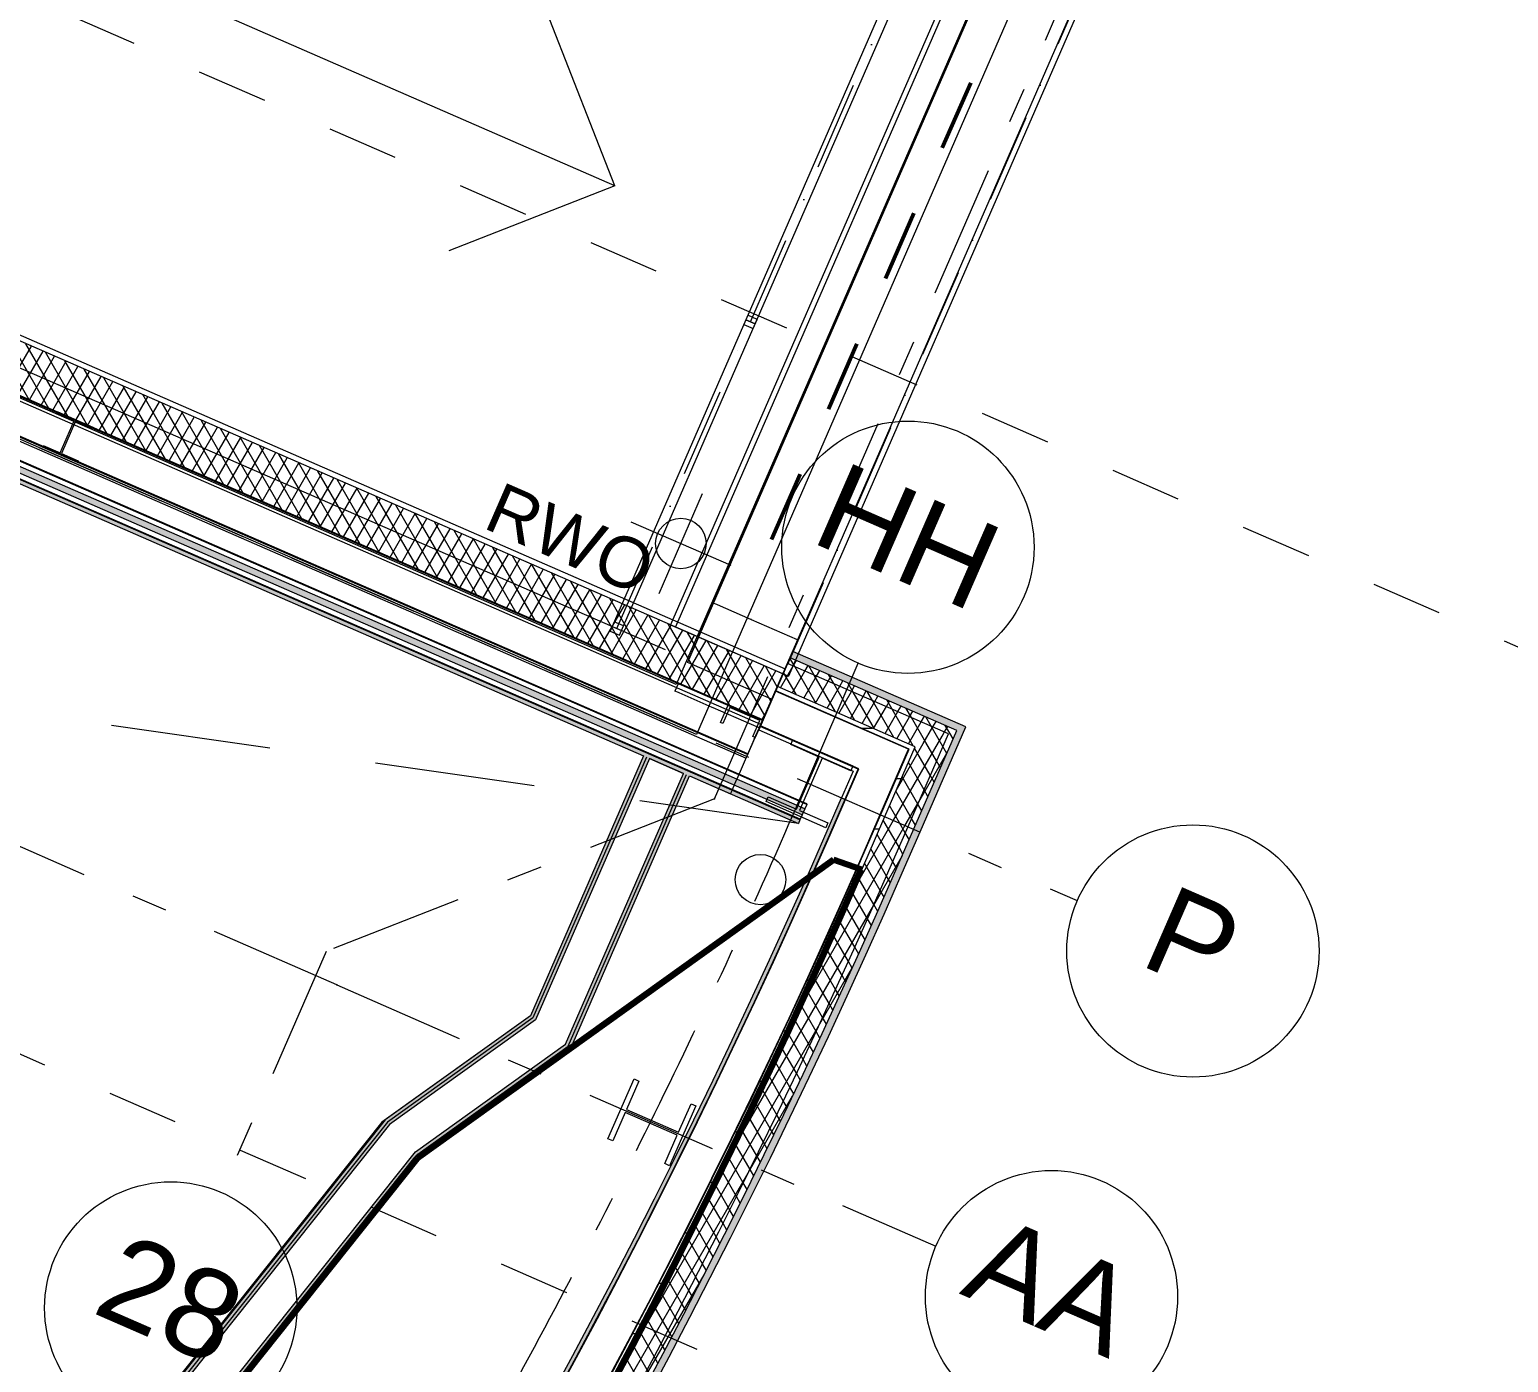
# Model space of a CAD drawing. Header units: millimetres. Extents: x -50172 to 68897, y -80883 to 956680.
# Drawn here: x -4156 to 1707, y -57114 to -51831 of the extents above; entities that cross this region are included whole.
import ezdxf
from ezdxf.enums import TextEntityAlignment as Align

# ---------------------------------------------------------------- set-up
doc = ezdxf.new("R2010")
doc.units = ezdxf.units.MM
doc.header["$MEASUREMENT"] = 0
for name, pattern in [('Dashed', [564.444447, 282.222223, -282.222223]), ('Dot & Dashed', [670.277762, 352.777767, -176.388884, 0, -141.111112]), ('Double Dashed', [1093.611073, 529.166651, -211.666656, 141.111112, -211.666656]), ('Long Dashed', [1058.333302, 634.99999, -423.333311])]:
    doc.linetypes.add(name, pattern=pattern)
for name, color, linetype in [('A-25-M_Curtain_Wall', 7, 'Continuous'), ('A-25-M_Wall_Ext', 7, 'Continuous'), ('A-25-M_Wall_Int', 7, 'Continuous'), ('A-95-MC_Marker_Section_P2.Marker', 7, 'Continuous'), ('COLUMN.IFC Import', 7, 'Continuous'), ('New_A-05-M_Gross_Int_Plant', 7, 'Continuous'), ('New_A-15-MG_Structural_Grid_Phase_2', 7, 'Continuous'), ('New_A-20-M_Floor_Slab', 7, 'Continuous'), ('New_A-20-M_Roof', 7, 'Continuous'), ('New_A-20-M_Roof_Accessory', 7, 'Continuous'), ('New_A-25-M_Wall_Ext', 7, 'Continuous'), ('New_A-25-M_Wall_Int', 7, 'Continuous')]:
    doc.layers.add(name, color=color, linetype=linetype)
for name, color, linetype, lineweight, true_color in [('A-25-M_Curtain_Wall_Pen_No__69', 7, 'Continuous', 20, 0x606060), ('A-25-M_Wall_Ext_Pen_No__107', 7, 'Continuous', 15, 0xa6a6a6), ('A-25-M_Wall_Int_Pen_No__107', 7, 'Continuous', 15, 0xa6a6a6), ('New_A-15-MG_Structural_Grid_Phase_2_Pen_No__222', 7, 'Continuous', 13, 0x65af33), ('New_A-20-M_Roof_Accessory_Pen_No__61', 7, 'Continuous', 20, 0x6a6a6a), ('New_A-20-M_Roof_Accessory_Pen_No__81', 7, 'Continuous', 20, 0x6a6a6a), ('New_A-25-M_Wall_Ext_Pen_No__64', 7, 'Continuous', 20, 0x606060), ('New_A-25-M_Wall_Int_Pen_No__107', 7, 'Continuous', 15, 0xa6a6a6)]:
    doc.layers.add(name, color=color, linetype=linetype, lineweight=lineweight, true_color=true_color)
for name, color, linetype, lineweight in [('A-25-M_Curtain_Wall_Pen_No__90', 8, 'Continuous', 20), ('A-25-M_Wall_Ext_Pen_No__1', 7, 'Continuous', 13), ('A-25-M_Wall_Ext_Pen_No__87', 8, 'Continuous', 20), ('A-25-M_Wall_Int_Pen_No__1', 7, 'Continuous', 13), ('A-25-M_Wall_Int_Pen_No__87', 8, 'Continuous', 20), ('A-95-MC_Marker_Section_P2.Marker_Pen_No__1', 7, 'Continuous', 13), ('COLUMN.IFC Import_Pen_No__2', 8, 'Continuous', 15), ('New_A-05-M_Gross_Int_Plant_Pen_No__198', 7, 'Continuous', 100), ('New_A-20-M_Floor_Slab_Pen_No__89', 8, 'Continuous', 20), ('New_A-20-M_Roof_Accessory_Pen_No__1', 7, 'Continuous', 13), ('New_A-20-M_Roof_Accessory_Pen_No__156', 5, 'Continuous', 50), ('New_A-20-M_Roof_Pen_No__93', 8, 'Continuous', 13), ('New_A-25-M_Wall_Ext_Pen_No__16', 7, 'Continuous', 20), ('New_A-25-M_Wall_Ext_Pen_No__87', 8, 'Continuous', 20), ('New_A-25-M_Wall_Int_Pen_No__1', 7, 'Continuous', 13), ('New_A-25-M_Wall_Int_Pen_No__87', 8, 'Continuous', 20), ('New_A-95-P_Drawing_Pen_No__1', 7, 'Continuous', 13), ('New_A-95-P_Text_1_50_GA_Pen_No__1', 7, 'Continuous', 13), ('New_ArchiCAD Zone Stamps_Pen_No__9', 7, 'Continuous', 13)]:
    doc.layers.add(name, color=color, linetype=linetype, lineweight=lineweight)
doc.styles.add('GENERATED_STYLE_2', font='')
doc.styles.add('GENERATED_STYLE_3', font='')
doc.styles.add('GENERATED_STYLE_4', font='')
doc.styles.get('GENERATED_STYLE_2').set_extended_font_data('Arial', bold=True)
doc.styles.get('GENERATED_STYLE_3').set_extended_font_data('Arial')
doc.styles.get('GENERATED_STYLE_4').set_extended_font_data('Swis721 BT')
pattern_1 = [(60, (0, 0), (-43.30127, 25), []), (120, (0, 0), (43.30127, 25), [])]
pattern_2 = [(0, (0, 0), (0, 200), [])]

# ---------------------------------------------------------------- blocks, each defined once
blk = doc.blocks.new('VENTS__3_1', base_point=(-27758.6, -71241.6))
at = {"layer": 'New_A-05-M_Gross_Int_Plant_Pen_No__198', "linetype": 'Continuous'}
for p, q in [((-969.1, -55121.8), (-2621.1, -56306.2)), ((-858.9, -55160), (-969.1, -55121.8)), ((-2621.1, -56306.2), (-9935.8, -65482.5))]:
    blk.add_line(p, q, dxfattribs=at)
blk.add_arc((-26646.5, -43925.2), 28128.6, 246.44041, 336.45881, dxfattribs=at)
at = {"layer": 'New_ArchiCAD Zone Stamps_Pen_No__9'}
for tag, height, style, p in [('ROOM_NAME', 200, 'GENERATED_STYLE_2', (-28182.3, -70862.8)), ('measuredAreaCode', 175, 'GENERATED_STYLE_3', (-28335.4, -71208.2)), ('DUMMY_649', 175, 'GENERATED_STYLE_3', (-28066.5, -71325.5)), ('DUMMY_650', 175, 'GENERATED_STYLE_3', (-27638.3, -71512.2)), ('DUMMY_651', 116.7, 'GENERATED_STYLE_3', (-27393.9, -71605.4))]:
    blk.add_attdef(tag, text='', height=height, rotation=336.44041, dxfattribs=dict(at, style=style)).set_placement(p, align=Align.TOP_LEFT)
blk = doc.blocks.new('Wall_1_1', base_point=(872.2, -48789.8))
at = {"layer": 'New_A-25-M_Wall_Ext_Pen_No__87', "linetype": 'Continuous', "flags": 128}
for points in [[(872.2, -48789.8), (-609.8, -52188.4)], [(885.9, -48795.8), (872.2, -48789.8)], [(888.7, -48797), (885.9, -48795.8)], [(1020.7, -48854.6), (888.7, -48797)], [(1023.4, -48855.8), (1020.7, -48854.6)], [(1023.9, -48856), (1023.4, -48855.8)], [(1206.1, -48935.5), (1023.9, -48856)], [(-275.2, -52334.3), (1206.7, -48935.7)], [(1206.7, -48935.7), (1206.1, -48935.5)]]:
    blk.add_lwpolyline(points, dxfattribs=at)
blk = doc.blocks.new('Morph_1_1')
at = {"layer": 'New_A-20-M_Roof_Pen_No__93', "linetype": 'Continuous', "flags": 128}
for points in [[(870.1, -48780.9), (-1591.7, -54426.7)], [(-1591.7, -54426.7), (-6794.8, -52157.9)]]:
    blk.add_lwpolyline(points, dxfattribs=at)
blk = doc.blocks.new('Slab_2_1', base_point=(-1511.4, -54625.4))
at = {"layer": 'New_A-20-M_Floor_Slab_Pen_No__89', "linetype": 'Continuous', "flags": 128}
blk.add_lwpolyline([(-1511.4, -54625.4), (-7010.1, -52227.7), (-4428.3, -46306.9), (1064.8, -48702.2)], close=True, dxfattribs=at)
blk = doc.blocks.new('Wall_16_1', base_point=(-1376.8, -54860.6))
at = {"layer": 'New_A-25-M_Wall_Int_Pen_No__87', "linetype": 'Continuous', "flags": 128}
for points in [[(-6841.8, -52220.1), (-6822.7, -52176.1)], [(-6822.7, -52176.1), (-6822.3, -52175.2)], [(-6822.3, -52175.2), (-6816.3, -52161.5)], [(-1256.9, -54585.6), (-6816.3, -52161.5)], [(-6910.2, -52376.9), (-6842.2, -52221)], [(-6842.2, -52221), (-6841.8, -52220.1)], [(-6929.8, -52421.8), (-6910.6, -52377.8)], [(-6910.6, -52377.8), (-6910.2, -52376.9)], [(-6936.2, -52436.4), (-6930.2, -52422.7)], [(-6936.2, -52436.4), (-1721.4, -54710.4)], [(-6930.2, -52422.7), (-6929.8, -52421.8)], [(-1262.9, -54599.4), (-1256.9, -54585.6)], [(-1350.8, -54801), (-1282.9, -54645.2)], [(-1282.9, -54645.2), (-1282.5, -54644.3)], [(-1282.5, -54644.3), (-1263.3, -54600.3)], [(-1263.3, -54600.3), (-1262.9, -54599.4)], [(-1539.9, -54789.5), (-1376.8, -54860.6)], [(-1370.4, -54846), (-1351.2, -54802)], [(-1351.2, -54802), (-1350.8, -54801)], [(-1376.8, -54860.6), (-1370.8, -54846.9)], [(-1370.8, -54846.9), (-1370.4, -54846)]]:
    blk.add_lwpolyline(points, dxfattribs=at)
blk = doc.blocks.new('Wall_19_1', base_point=(-2170.2, -55739.8))
at = {"layer": 'New_A-25-M_Wall_Ext_Pen_No__87', "linetype": 'Continuous', "flags": 128}
for points in [[(-2170.2, -55739.8), (-2759.7, -56162.4)], [(-2622, -56307.3), (-2010.5, -55868.9)]]:
    blk.add_lwpolyline(points, dxfattribs=at)
blk = doc.blocks.new('Wall_20_1', base_point=(-2759.7, -56162.4))
at = {"layer": 'New_A-25-M_Wall_Ext_Pen_No__87', "linetype": 'Continuous', "flags": 128}
for points in [[(-2759.7, -56162.4), (-10074.4, -65338.7)], [(-9935.8, -65482.5), (-2622, -56307.3)]]:
    blk.add_lwpolyline(points, dxfattribs=at)
blk = doc.blocks.new('Wall_113_1', base_point=(-609.8, -52188.4))
at = {"layer": 'New_A-25-M_Wall_Ext_Pen_No__87', "linetype": 'Continuous', "flags": 128}
for points in [[(-609.8, -52188.4), (-1547.9, -54339.8)], [(-1213.3, -54485.7), (-275.2, -52334.3)], [(-1534.1, -54345.8), (-1547.9, -54339.8)], [(-1531.4, -54347), (-1534.1, -54345.8)], [(-1399.4, -54404.5), (-1531.4, -54347)], [(-1396.6, -54405.7), (-1399.4, -54404.5)], [(-1396.2, -54405.9), (-1396.6, -54405.7)], [(-1213.9, -54485.4), (-1396.2, -54405.9)], [(-1213.3, -54485.7), (-1213.9, -54485.4)]]:
    blk.add_lwpolyline(points, dxfattribs=at)
blk = doc.blocks.new('*X485')
at = {"layer": 'A-25-M_Wall_Int_Pen_No__107', "linetype": 'Continuous'}
blk.add_hatch(color=256, dxfattribs=at).paths.add_polyline_path([(-1082.5, -54920.2), (-7099.6, -52296.4), (-7109.6, -52319.4), (-1092.5, -54943.1)])
blk = doc.blocks.new('Wall_164_1', base_point=(-7124.8, -52354.2))
at = {"layer": 'A-25-M_Wall_Int_Pen_No__107', "linetype": 'Continuous', "lineweight": 0, "true_color": 0x535353}
for points in [[(-1073.7, -54900), (-7090.8, -52276.3), (-7092, -52279), (-1074.9, -54902.8)], [(-1100.5, -54961.4), (-7117.6, -52337.7), (-7118.8, -52340.4), (-1101.7, -54964.2)]]:
    blk.add_hatch(color=251, dxfattribs=at).paths.add_polyline_path(points)
at = {"layer": 'A-25-M_Wall_Int_Pen_No__107', "linetype": 'Continuous'}
blk.add_hatch(color=256, dxfattribs=at).paths.add_polyline_path([(-1101.7, -54964.2), (-7118.8, -52340.4), (-7124.8, -52354.2), (-1107.7, -54977.9)])
at = {"layer": 'A-25-M_Wall_Int_Pen_No__1', "linetype": 'Continuous'}
for p, q in [((-1082.5, -54920.2), (-7099.6, -52296.4)), ((-1074.9, -54902.8), (-7092, -52279)), ((-1101.7, -54964.2), (-7118.8, -52340.4)), ((-1100.5, -54961.4), (-7117.6, -52337.7)), ((-1092.5, -54943.1), (-7109.6, -52319.4))]:
    blk.add_line(p, q, dxfattribs=at)
at = {"layer": 'A-25-M_Wall_Int_Pen_No__1', "linetype": 'Continuous', "flags": 128}
for points in [[(-1073.7, -54900), (-7090.8, -52276.3)], [(-1698.4, -54720.4), (-1562.8, -54779.5)], [(-1539.9, -54789.5), (-1107.7, -54977.9)], [(-1082.5, -54920.2), (-1092.5, -54943.1)], [(-1074.9, -54902.8), (-1082.5, -54920.2)], [(-1073.7, -54900), (-1074.9, -54902.8)], [(-1101.7, -54964.2), (-1107.7, -54977.9)], [(-1100.5, -54961.4), (-1101.7, -54964.2)], [(-1092.5, -54943.1), (-1100.5, -54961.4)]]:
    blk.add_lwpolyline(points, dxfattribs=at)
at = {"layer": 'A-25-M_Wall_Int', "color": 250, "lineweight": 50, "true_color": 0x2a2a2a}
blk.add_blockref('*X485', (0, 0), dxfattribs=at)
blk = doc.blocks.new('Wall_197_1', base_point=(-444.3, -54595.2))
at = {"layer": 'A-25-M_Wall_Ext_Pen_No__107', "linetype": 'Continuous'}
h = blk.add_hatch(dxfattribs=at)
h.set_pattern_fill('Batt_Insulation_0001', color=256, style=0, pattern_type=2)
h.set_pattern_definition(pattern_1)
h.paths.add_polyline_path([(-673.1, -54989.8), (-512.8, -54622.1), (-644.4, -54673.8), (-764.9, -54950.1)])
h = blk.add_hatch(dxfattribs=at)
h.set_pattern_fill('Batt_Insulation_0001', color=256, style=0, pattern_type=2)
h.set_pattern_definition(pattern_1)
h.paths.add_polyline_path([(-650.2, -54999.7), (-479.9, -54609.1), (-512.8, -54622.1), (-673.1, -54989.8)])
blk.add_hatch(color=256, dxfattribs=at).paths.add_polyline_path([(-625.4, -55010.5), (-444.3, -54595.2), (-479.9, -54609.1), (-650.2, -54999.7)])
at = {"layer": 'A-25-M_Wall_Ext_Pen_No__107', "linetype": 'Continuous', "lineweight": 0, "true_color": 0x535353}
for points in [[(-781.4, -54943), (-668.1, -54683.1), (-670.7, -54684.1), (-783.3, -54942.2)], [(-920.9, -54882.6), (-868.2, -54761.6), (-870.8, -54762.7), (-922.8, -54881.8)]]:
    blk.add_hatch(color=251, dxfattribs=at).paths.add_polyline_path(points)
at = {"layer": 'A-25-M_Wall_Ext_Pen_No__107', "linetype": 'Continuous'}
h = blk.add_hatch(dxfattribs=at)
h.set_pattern_fill('Plywood_0001', color=256, style=0, pattern_type=2)
h.set_pattern_definition(pattern_2)
h.paths.add_polyline_path([(-764.9, -54950.1), (-644.4, -54673.8), (-668.1, -54683.1), (-781.4, -54943)])
h = blk.add_hatch(dxfattribs=at)
h.set_pattern_fill('Plaster_0001', color=256, style=0, pattern_type=2)
h.set_pattern_definition([(66.4404, (0, 0), (-158.76755, 69.2305), [0, -100]), (66.4404, (-59.4, 80.45), (-158.76755, 69.2305), [0, -100])])
h.paths.add_polyline_path([(-922.8, -54881.8), (-870.8, -54762.7), (-890.6, -54770.4), (-936.5, -54875.8)])
at = {"layer": 'A-25-M_Wall_Ext_Pen_No__1', "linetype": 'Continuous'}
for p, q in [((-673.1, -54989.8), (-512.8, -54622.1)), ((-650.2, -54999.7), (-479.9, -54609.1)), ((-783.3, -54942.2), (-670.7, -54684.1)), ((-781.4, -54943), (-668.1, -54683.1)), ((-764.9, -54950.1), (-644.4, -54673.8)), ((-922.8, -54881.8), (-870.8, -54762.7)), ((-920.9, -54882.6), (-868.2, -54761.6))]:
    blk.add_line(p, q, dxfattribs=at)
at = {"layer": 'A-25-M_Wall_Ext_Pen_No__1', "linetype": 'Continuous', "flags": 128}
for points in [[(-625.4, -55010.5), (-444.3, -54595.2)], [(-890.6, -54770.4), (-936.5, -54875.8)]]:
    blk.add_lwpolyline(points, dxfattribs=at)
blk = doc.blocks.new('Wall_198_1', base_point=(-38294.6, -69816.9))
at = {"layer": 'A-25-M_Wall_Ext_Pen_No__107', "linetype": 'Continuous'}
h = blk.add_hatch(dxfattribs=at)
h.set_pattern_fill('Plaster_0001', color=256, style=0, pattern_type=2)
h.set_pattern_definition([(201.458, (0, 0), (-63.3617, 161.19955), [0, -100]), (201.458, (-14.85, -98.89), (-63.3617, 161.19955), [0, -100])])
h.paths.add_polyline_path([(-38160.3, -69522, 0.417285), (-922.8, -54881.8), (-936.5, -54875.8, -0.417284), (-38154.1, -69508.4)])
at = {"layer": 'A-25-M_Wall_Ext_Pen_No__107', "linetype": 'Continuous', "lineweight": 0, "true_color": 0x535353}
for points in [[(-38161.1, -69523.8, 0.417286), (-920.9, -54882.6), (-922.8, -54881.8, -0.417285), (-38160.3, -69522)], [(-38224.1, -69662.2, 0.417299), (-781.4, -54943), (-783.3, -54942.2, -0.417299), (-38223.3, -69660.3)]]:
    blk.add_hatch(color=251, dxfattribs=at).paths.add_polyline_path(points)
at = {"layer": 'A-25-M_Wall_Ext_Pen_No__107', "linetype": 'Continuous'}
h = blk.add_hatch(dxfattribs=at)
h.set_pattern_fill('Batt_Insulation_0001', color=256, style=0, pattern_type=2)
h.set_pattern_definition(pattern_1)
h.paths.add_polyline_path([(-38283.4, -69792.3, 0.417312), (-650.2, -54999.7), (-673.1, -54989.8, -0.41731), (-38273, -69769.5)])
h = blk.add_hatch(dxfattribs=at)
h.set_pattern_fill('Batt_Insulation_0001', color=256, style=0, pattern_type=2)
h.set_pattern_definition(pattern_1)
h.paths.add_polyline_path([(-38273, -69769.5, 0.41731), (-673.1, -54989.8), (-764.9, -54950.1, -0.417301), (-38231.6, -69678.5)])
h = blk.add_hatch(dxfattribs=at)
h.set_pattern_fill('Plywood_0001', color=256, style=0, pattern_type=2)
h.set_pattern_definition(pattern_2)
h.paths.add_polyline_path([(-38231.6, -69678.5, 0.417301), (-764.9, -54950.1), (-781.4, -54943, -0.417299), (-38224.1, -69662.2)])
blk.add_hatch(color=256, dxfattribs=at).paths.add_polyline_path([(-38294.6, -69816.9, 0.417314), (-625.4, -55010.5), (-650.2, -54999.7, -0.417312), (-38283.4, -69792.3)])
at = {"layer": 'A-25-M_Wall_Ext_Pen_No__1', "linetype": 'Continuous'}
for radius, start, end in [(28130.8, 246.16287, 336.76285), (28147.8, 246.16247, 336.76276), (28145.8, 246.16252, 336.76277), (28417.8, 246.15624, 336.76122), (28317.8, 246.15854, 336.76179), (28299.8, 246.15895, 336.76189), (28297.8, 246.159, 336.7619), (28469.8, 246.15506, 336.76093), (28442.8, 246.15567, 336.76108)]:
    blk.add_arc((-26785.3, -43777.2), radius, start, end, dxfattribs=at)
blk = doc.blocks.new('Wall_201_1', base_point=(-444.3, -54595.2))
at = {"layer": 'A-25-M_Wall_Ext_Pen_No__107', "linetype": 'Continuous'}
h = blk.add_hatch(dxfattribs=at)
h.set_pattern_fill('Batt_Insulation_0001', color=256, style=0, pattern_type=2)
h.set_pattern_definition(pattern_1)
h.paths.add_polyline_path([(-512.8, -54622.1), (-1150.4, -54344), (-1190.4, -54435.7), (-644.4, -54673.8)])
h = blk.add_hatch(dxfattribs=at)
h.set_pattern_fill('Batt_Insulation_0001', color=256, style=0, pattern_type=2)
h.set_pattern_definition(pattern_1)
h.paths.add_polyline_path([(-479.9, -54609.1), (-1140.4, -54321.1), (-1150.4, -54344), (-512.8, -54622.1)])
blk.add_hatch(color=256, dxfattribs=at).paths.add_polyline_path([(-444.3, -54595.2), (-1129.7, -54296.3), (-1140.4, -54321.1), (-479.9, -54609.1)])
at = {"layer": 'A-25-M_Wall_Ext_Pen_No__107', "linetype": 'Continuous', "lineweight": 0, "true_color": 0x535353}
for points in [[(-668.1, -54683.1), (-1197.6, -54452.2), (-1198.4, -54454), (-670.7, -54684.1)], [(-868.2, -54761.6), (-1258.4, -54591.5), (-1259.2, -54593.3), (-870.8, -54762.7)]]:
    blk.add_hatch(color=251, dxfattribs=at).paths.add_polyline_path(points)
at = {"layer": 'A-25-M_Wall_Ext_Pen_No__107', "linetype": 'Continuous'}
h = blk.add_hatch(dxfattribs=at)
h.set_pattern_fill('Plywood_0001', color=256, style=0, pattern_type=2)
h.set_pattern_definition(pattern_2)
h.paths.add_polyline_path([(-644.4, -54673.8), (-1190.4, -54435.7), (-1197.6, -54452.2), (-668.1, -54683.1)])
h = blk.add_hatch(dxfattribs=at)
h.set_pattern_fill('Plaster_0001', color=256, style=0, pattern_type=2)
h.set_pattern_definition([(156.4404, (0, 0), (69.2305, 158.76755), [0, -100]), (156.4404, (-80.45, -59.4), (69.2305, 158.76755), [0, -100])])
h.paths.add_polyline_path([(-870.8, -54762.7), (-1259.2, -54593.3), (-1265.2, -54607.1), (-890.6, -54770.4)])
at = {"layer": 'A-25-M_Wall_Ext_Pen_No__1', "linetype": 'Continuous'}
for p, q in [((-512.8, -54622.1), (-1150.4, -54344)), ((-479.9, -54609.1), (-1140.4, -54321.1)), ((-670.7, -54684.1), (-1198.4, -54454)), ((-668.1, -54683.1), (-1197.6, -54452.2)), ((-644.4, -54673.8), (-1190.4, -54435.7)), ((-870.8, -54762.7), (-1259.2, -54593.3)), ((-868.2, -54761.6), (-1258.4, -54591.5))]:
    blk.add_line(p, q, dxfattribs=at)
at = {"layer": 'A-25-M_Wall_Ext_Pen_No__1', "linetype": 'Continuous', "flags": 128}
for points in [[(-1129.7, -54296.3), (-1265.2, -54607.1)], [(-444.3, -54595.2), (-1129.7, -54296.3)], [(-1265.2, -54607.1), (-890.6, -54770.4)]]:
    blk.add_lwpolyline(points, dxfattribs=at)
blk = doc.blocks.new('Wall_202_1', base_point=(-1110.6, -54250.1))
at = {"layer": 'A-25-M_Wall_Int_Pen_No__87', "linetype": 'Continuous', "flags": 128}
for points in [[(-1445.2, -54104.2), (-1543.5, -54329.7)], [(-1431.4, -54110.2), (-1445.2, -54104.2)], [(-1428.7, -54111.4), (-1431.4, -54110.2)], [(-1296.7, -54169), (-1428.7, -54111.4)], [(-1293.9, -54170.2), (-1296.7, -54169)], [(-1293.5, -54170.4), (-1293.9, -54170.2)], [(-1111.2, -54249.8), (-1293.5, -54170.4)], [(-1262.9, -54599.4), (-1110.6, -54250.1)], [(-1110.6, -54250.1), (-1111.2, -54249.8)], [(-1583.5, -54421.4), (-1597.5, -54453.5)], [(-1583.7, -54459.5), (-1597.5, -54453.5)], [(-1581, -54460.7), (-1583.7, -54459.5)], [(-1449, -54518.2), (-1581, -54460.7)], [(-1446.2, -54519.4), (-1449, -54518.2)], [(-1445.8, -54519.6), (-1446.2, -54519.4)], [(-1263.5, -54599.1), (-1445.8, -54519.6)], [(-1262.9, -54599.4), (-1263.5, -54599.1)]]:
    blk.add_lwpolyline(points, dxfattribs=at)
blk = doc.blocks.new('Wall_203_1', base_point=(843.4, -48605.6))
at = {"layer": 'A-25-M_Wall_Ext_Pen_No__87', "linetype": 'Continuous', "flags": 128}
for points in [[(705.5, -48921.9), (-1595.4, -54198.6)], [(-1503.7, -54238.5), (797.2, -48961.8)], [(-1595.4, -54198.6), (-1593.6, -54199.4)], [(-1593.6, -54199.4), (-1503.7, -54238.5)]]:
    blk.add_lwpolyline(points, dxfattribs=at)
blk = doc.blocks.new('Wall_205_1', base_point=(-1721.4, -54710.4))
at = {"layer": 'A-25-M_Wall_Ext_Pen_No__87', "linetype": 'Continuous', "flags": 128}
for points in [[(-1721.4, -54710.4), (-2170.2, -55739.8)], [(-2010.5, -55868.9), (-1539.9, -54789.5)]]:
    blk.add_lwpolyline(points, dxfattribs=at)
blk = doc.blocks.new('Wall_208_1', base_point=(-6943.2, -52084.3))
at = {"layer": 'A-25-M_Wall_Ext_Pen_No__87', "linetype": 'Continuous', "flags": 128}
for points in [[(-6942.4, -52082.5), (-6903.2, -51992.6)], [(-6752, -52058.6), (-6903.2, -51992.6)], [(-6943.2, -52084.3), (-6942.4, -52082.5)], [(-6943.2, -52084.3), (-6792, -52150.2)], [(-1635.2, -54289.8), (-6660.3, -52098.5)], [(-6700.3, -52190.2), (-1675.1, -54381.4)]]:
    blk.add_lwpolyline(points, dxfattribs=at)
blk = doc.blocks.new('Wall_209_1', base_point=(-1721.4, -54710.4))
at = {"layer": 'A-25-M_Wall_Ext_Pen_No__107', "linetype": 'Continuous'}
for points in [[(-1721.4, -54710.4), (-2170.2, -55739.8), (-2160.2, -55747.9), (-1709.9, -54715.4)], [(-1709.9, -54715.4), (-2160.2, -55747.9), (-2150.1, -55756.1), (-1698.4, -54720.4)], [(-2020.6, -55860.8), (-1551.3, -54784.5), (-1562.8, -54779.5), (-2030.7, -55852.6)], [(-2010.5, -55868.9), (-1539.9, -54789.5), (-1551.3, -54784.5), (-2020.6, -55860.8)]]:
    blk.add_hatch(color=256, dxfattribs=at).paths.add_polyline_path(points)
at = {"layer": 'A-25-M_Wall_Ext_Pen_No__1', "linetype": 'Continuous'}
for p, q in [((-1709.9, -54715.4), (-2160.2, -55747.9)), ((-1698.4, -54720.4), (-2150.1, -55756.1)), ((-2030.7, -55852.6), (-1562.8, -54779.5)), ((-2020.6, -55860.8), (-1551.3, -54784.5))]:
    blk.add_line(p, q, dxfattribs=at)
at = {"layer": 'A-25-M_Wall_Ext_Pen_No__1', "linetype": 'Continuous', "flags": 128}
for points in [[(-1721.4, -54710.4), (-2170.2, -55739.8)], [(-1562.8, -54779.5), (-1698.4, -54720.4)], [(-2010.5, -55868.9), (-1539.9, -54789.5)]]:
    blk.add_lwpolyline(points, dxfattribs=at)
blk = doc.blocks.new('Wall_210_1', base_point=(-2170.2, -55739.8))
at = {"layer": 'A-25-M_Wall_Ext_Pen_No__107', "linetype": 'Continuous'}
for points in [[(-2170.2, -55739.8), (-2745.8, -56152.5), (-2737.1, -56161.6), (-2160.2, -55747.9)], [(-2160.2, -55747.9), (-2737.1, -56161.6), (-2728.4, -56170.8), (-2150.1, -55756.1)], [(-2616.8, -56288.2), (-2020.6, -55860.8), (-2030.7, -55852.6), (-2625.5, -56279.1)], [(-2608.1, -56297.4), (-2010.5, -55868.9), (-2020.6, -55860.8), (-2616.8, -56288.2)]]:
    blk.add_hatch(color=256, dxfattribs=at).paths.add_polyline_path(points)
at = {"layer": 'A-25-M_Wall_Ext_Pen_No__1', "linetype": 'Continuous'}
for p, q in [((-2160.2, -55747.9), (-2737.1, -56161.6)), ((-2150.1, -55756.1), (-2728.4, -56170.8)), ((-2625.5, -56279.1), (-2030.7, -55852.6)), ((-2616.8, -56288.2), (-2020.6, -55860.8))]:
    blk.add_line(p, q, dxfattribs=at)
at = {"layer": 'A-25-M_Wall_Ext_Pen_No__1', "linetype": 'Continuous', "flags": 128}
for points in [[(-2170.2, -55739.8), (-2745.8, -56152.5)], [(-2608.1, -56297.4), (-2010.5, -55868.9)]]:
    blk.add_lwpolyline(points, dxfattribs=at)
blk = doc.blocks.new('Wall_211_1', base_point=(-2745.8, -56152.5))
at = {"layer": 'A-25-M_Wall_Ext_Pen_No__107', "linetype": 'Continuous'}
for points in [[(-2745.8, -56152.5), (-10077.5, -65341), (-10068.8, -65350), (-2737.1, -56161.6)], [(-2737.1, -56161.6), (-10068.8, -65350), (-10060, -65359.1), (-2728.4, -56170.8)], [(-9947.7, -65475.7), (-2616.8, -56288.2), (-2625.5, -56279.1), (-9956.5, -65466.6)], [(-9939, -65484.8), (-2608.1, -56297.4), (-2616.8, -56288.2), (-9947.7, -65475.7)]]:
    blk.add_hatch(color=256, dxfattribs=at).paths.add_polyline_path(points)
at = {"layer": 'A-25-M_Wall_Ext_Pen_No__1', "linetype": 'Continuous'}
for p, q in [((-2737.1, -56161.6), (-10068.8, -65350)), ((-2728.4, -56170.8), (-10060, -65359.1)), ((-9956.5, -65466.6), (-2625.5, -56279.1)), ((-9947.7, -65475.7), (-2616.8, -56288.2))]:
    blk.add_line(p, q, dxfattribs=at)
at = {"layer": 'A-25-M_Wall_Ext_Pen_No__1', "linetype": 'Continuous', "flags": 128}
for points in [[(-2745.8, -56152.5), (-10077.5, -65341)], [(-9939, -65484.8), (-2608.1, -56297.4)]]:
    blk.add_lwpolyline(points, dxfattribs=at)
blk = doc.blocks.new('Railing Horizontal 19')
at = {"layer": 'New_A-25-M_Wall_Ext_Pen_No__16', "linetype": 'Dot & Dashed'}
blk.add_line((0, 0), (1510, 0), dxfattribs=at)
at = {"layer": 'New_A-25-M_Wall_Ext_Pen_No__64', "linetype": 'Continuous'}
for p, q in [((20, 20), (-20, 20)), ((-20, 20), (-20, -20)), ((0, 20), (0, -20)), ((1510, 20), (0, 20)), ((20, -20), (20, 20)), ((1530, 20), (1490, 20)), ((1490, 20), (1490, -20)), ((1510, -20), (1510, 20)), ((1530, -20), (1530, 20)), ((-20, -20), (20, -20)), ((0, -20), (1510, -20)), ((1490, -20), (1530, -20))]:
    blk.add_line(p, q, dxfattribs=at)
blk = doc.blocks.new('Railing Horizontal 19_2')
at = {"layer": 'New_A-25-M_Wall_Ext_Pen_No__16', "linetype": 'Dot & Dashed'}
blk.add_line((0, 0), (1325.1, 0), dxfattribs=at)
at = {"layer": 'New_A-25-M_Wall_Ext_Pen_No__64', "linetype": 'Continuous'}
for p, q in [((20, 20), (-20, 20)), ((-20, 20), (-20, -20)), ((0, 20), (0, -20)), ((1325.1, 20), (0, 20)), ((20, -20), (20, 20)), ((1345.1, 20), (1305.1, 20)), ((1305.1, 20), (1305.1, -20)), ((1325.1, -20), (1325.1, 20)), ((1345.1, -20), (1345.1, 20)), ((-20, -20), (20, -20)), ((0, -20), (1325.1, -20)), ((1305.1, -20), (1345.1, -20))]:
    blk.add_line(p, q, dxfattribs=at)
blk = doc.blocks.new('Standard grid marker_13')
at = {"layer": 'New_A-15-MG_Structural_Grid_Phase_2_Pen_No__222', "linetype": 'Double Dashed'}
for q in [(0, 0), (20063.5, 0)]:
    blk.add_line((2590.6, 0), q, dxfattribs=at)
at = {"layer": 'New_A-15-MG_Structural_Grid_Phase_2_Pen_No__222', "linetype": 'Continuous'}
blk.add_circle((-500, 0), 500, dxfattribs=at)
at = {"layer": 'New_A-15-MG_Structural_Grid_Phase_2_Pen_No__222', "linetype": 'Double Dashed'}
blk.add_point((2590.6, 0), dxfattribs=at)
blk.add_point((2590.6, 0), dxfattribs=at)
at = {"layer": 'New_A-15-MG_Structural_Grid_Phase_2_Pen_No__222', "style": 'GENERATED_STYLE_4'}
for tag, p in [('AC_MarkerText_1_0', (-500, 43.4)), ('AC_MarkerText_1_1', (23154.2, 43.4))]:
    blk.add_attdef(tag, text='', height=350, rotation=180, dxfattribs=at).set_placement(p, align=Align.MIDDLE_CENTER)
blk = doc.blocks.new('Standard grid marker_24')
at = {"layer": 'New_A-15-MG_Structural_Grid_Phase_2_Pen_No__222', "linetype": 'Double Dashed'}
for p in [(-310.5, 27975.8), (-826.2, 27970.1)]:
    blk.add_line(p, (-826.2, 27970.1), dxfattribs=at)
at = {"layer": 'New_A-15-MG_Structural_Grid_Phase_2_Pen_No__222', "linetype": 'Continuous'}
blk.add_circle((-1326.2, 27964.6), 500, dxfattribs=at)
at = {"layer": 'New_A-15-MG_Structural_Grid_Phase_2_Pen_No__222', "linetype": 'Double Dashed'}
blk.add_arc((0, 0), 27977.6, 0, 90.63597, dxfattribs=at)
blk.add_point((-826.2, 27970.1), dxfattribs=at)
at = {"layer": 'New_A-15-MG_Structural_Grid_Phase_2_Pen_No__222', "style": 'GENERATED_STYLE_4'}
blk.add_attdef('AC_MarkerText_1', text='', height=350, rotation=90.30663, dxfattribs=at).set_placement((-1326.2, 28008), align=Align.MIDDLE_CENTER)
blk = doc.blocks.new('Column 119')
at = {"layer": 'COLUMN.IFC Import_Pen_No__2', "linetype": 'Continuous'}
for p, q in [((-37.5, 65), (-37.5, 75)), ((-37.5, 75), (37.5, 75)), ((32, 65), (-37.5, 65)), ((32, -65), (32, 65)), ((37.5, 75), (37.5, -75)), ((-37.5, -75), (-37.5, -65)), ((-37.5, -65), (32, -65)), ((37.5, -75), (-37.5, -75))]:
    blk.add_line(p, q, dxfattribs=at)
blk = doc.blocks.new('Column 145')
at = {"layer": 'COLUMN.IFC Import_Pen_No__2', "linetype": 'Continuous'}
for p, q in [((-129.4, 133.35), (129.4, 133.35)), ((-129.4, 112.85), (-129.4, 133.35)), ((129.4, 133.35), (129.4, 112.85)), ((-6.4, 112.85), (-129.4, 112.85)), ((-6.4, -112.85), (-6.4, 112.85)), ((6.4, 112.85), (6.4, -112.85)), ((129.4, 112.85), (6.4, 112.85)), ((-129.4, -112.85), (-6.4, -112.85)), ((-129.4, -133.35), (-129.4, -112.85)), ((6.4, -112.85), (129.4, -112.85)), ((129.4, -112.85), (129.4, -133.35)), ((129.4, -133.35), (-129.4, -133.35))]:
    blk.add_line(p, q, dxfattribs=at)
blk = doc.blocks.new('Column 147')
at = {"layer": 'COLUMN.IFC Import_Pen_No__2', "linetype": 'Continuous'}
for p, q in [((-76.1, 76.2), (76.1, 76.2)), ((-76.1, 69.4), (-76.1, 76.2)), ((-2.9, 69.4), (-76.1, 69.4)), ((-2.9, -69.4), (-2.9, 69.4)), ((2.9, 69.4), (2.9, -69.4)), ((76.1, 69.4), (2.9, 69.4)), ((76.1, 76.2), (76.1, 69.4)), ((-76.1, -69.4), (-2.9, -69.4)), ((-76.1, -76.2), (-76.1, -69.4)), ((76.1, -76.2), (-76.1, -76.2)), ((2.9, -69.4), (76.1, -69.4)), ((76.1, -69.4), (76.1, -76.2))]:
    blk.add_line(p, q, dxfattribs=at)
blk = doc.blocks.new('Beam_1_1', base_point=(1133.6, -49108.5))
at = {"layer": 'A-25-M_Curtain_Wall_Pen_No__69', "linetype": 'Dot & Dashed'}
blk.add_line((1133.6, -49108.5), (-1167.3, -54385.2), dxfattribs=at)
at = {"layer": 'A-25-M_Curtain_Wall_Pen_No__90', "linetype": 'Continuous'}
for p, q in [((686.6, -48913.6), (-1614.3, -54190.3)), ((686.6, -48913.6), (1153.3, -49117.1)), ((1153.3, -49117.1), (-1147.6, -54393.8)), ((-1614.3, -54190.3), (-1147.6, -54393.8))]:
    blk.add_line(p, q, dxfattribs=at)
blk = doc.blocks.new('Beam_4_1', base_point=(-6791.5, -52150.4))
at = {"layer": 'A-25-M_Curtain_Wall_Pen_No__69', "linetype": 'Dot & Dashed'}
blk.add_line((-6791.5, -52150.4), (-1248.9, -54567.2), dxfattribs=at)
at = {"layer": 'A-25-M_Curtain_Wall_Pen_No__90', "linetype": 'Continuous'}
for p, q in [((-6501, -52036.3), (-1160.7, -54365)), ((-6791.5, -52150.4), (-1248.9, -54567.2)), ((-1248.9, -54567.2), (-1160.7, -54365))]:
    blk.add_line(p, q, dxfattribs=at)
blk = doc.blocks.new('Polyline_1_1', base_point=(-1835.3, -52450.4))
at = {"layer": 'New_A-20-M_Roof_Accessory_Pen_No__1', "linetype": 'Continuous'}
for q in [(-2093.8, -51792.3), (-2493.5, -52708.9)]:
    blk.add_line((-1835.3, -52450.4), q, dxfattribs=at)
at = {"layer": 'New_A-20-M_Roof_Accessory_Pen_No__81', "linetype": 'Continuous', "flags": 128}
blk.add_lwpolyline([(-1835.3, -52450.4), (-5146.5, -51006.6)], dxfattribs=at)
blk = doc.blocks.new('Wall_246_1', base_point=(-1315, -54719))
at = {"layer": 'New_A-25-M_Wall_Int_Pen_No__107', "linetype": 'Continuous'}
h = blk.add_hatch(dxfattribs=at)
h.set_pattern_fill('Batt_Insulation_0001', color=256, style=0, pattern_type=2)
h.set_pattern_definition(pattern_1)
h.paths.add_polyline_path([(-1169.4, -54385.1), (-6877.5, -51896.1), (-6957, -52078.3), (-1248.9, -54567.3)])
for points in [[(-1169.2, -54384.4), (-6877.2, -51895.4), (-6877.5, -51896.1), (-1169.4, -54385.1)], [(-1248.9, -54567.3), (-6957, -52078.3), (-6957.2, -52078.8), (-1249.1, -54567.8)]]:
    blk.add_hatch(color=256, dxfattribs=at).paths.add_polyline_path(points)
at = {"layer": 'New_A-25-M_Wall_Int_Pen_No__107', "linetype": 'Continuous', "lineweight": 0, "true_color": 0x535353}
for points in [[(-1249.1, -54567.8), (-6957.2, -52078.8), (-6958.3, -52081.5), (-1250.3, -54570.5)], [(-1307.9, -54702.5), (-7015.9, -52213.5), (-7017.1, -52216.3), (-1309.1, -54705.2)]]:
    blk.add_hatch(color=251, dxfattribs=at).paths.add_polyline_path(points)
at = {"layer": 'New_A-25-M_Wall_Int_Pen_No__107', "linetype": 'Continuous'}
h = blk.add_hatch(dxfattribs=at)
h.set_pattern_fill('Plaster_0001', color=256, style=0, pattern_type=2)
h.set_pattern_definition([(156.4404, (0, 0), (69.2305, 158.76755), [0, -100]), (156.4404, (-80.45, -59.4), (69.2305, 158.76755), [0, -100])])
h.paths.add_polyline_path([(-1309.1, -54705.2), (-7017.1, -52216.3), (-7023.1, -52230), (-1315, -54719)])
at = {"layer": 'New_A-25-M_Wall_Int_Pen_No__1', "linetype": 'Continuous'}
for p, q in [((-1169.4, -54385.1), (-6877.5, -51896.1)), ((-1250.3, -54570.5), (-6958.3, -52081.5)), ((-1249.1, -54567.8), (-6957.2, -52078.8)), ((-1248.9, -54567.3), (-6957, -52078.3)), ((-1309.1, -54705.2), (-7017.1, -52216.3)), ((-1307.9, -54702.5), (-7015.9, -52213.5))]:
    blk.add_line(p, q, dxfattribs=at)
at = {"layer": 'New_A-25-M_Wall_Int_Pen_No__1', "linetype": 'Continuous', "flags": 128}
for points in [[(-6877.2, -51895.4), (-7023.1, -52230)], [(-1169.2, -54384.4), (-6877.2, -51895.4)], [(-7023.1, -52230), (-1315, -54719)], [(-1315, -54719), (-1169.2, -54384.4)]]:
    blk.add_lwpolyline(points, dxfattribs=at)
blk = doc.blocks.new('Standard grid marker_31')
at = {"layer": 'New_A-15-MG_Structural_Grid_Phase_2_Pen_No__222', "linetype": 'Double Dashed'}
for p, q in [((1041.6, 1169.9), (0, 1169.9)), ((2211.6, 0), (1041.6, 1169.9)), ((2211.6, 0), (53472.7, 0))]:
    blk.add_line(p, q, dxfattribs=at)
at = {"layer": 'New_A-15-MG_Structural_Grid_Phase_2_Pen_No__222', "linetype": 'Continuous'}
blk.add_circle((-500, 1169.9), 500, dxfattribs=at)
at = {"layer": 'New_A-15-MG_Structural_Grid_Phase_2_Pen_No__222', "linetype": 'Double Dashed'}
blk.add_point((2211.6, 0), dxfattribs=at)
at = {"layer": 'New_A-15-MG_Structural_Grid_Phase_2_Pen_No__222', "style": 'GENERATED_STYLE_4'}
for tag, p in [('AC_MarkerText_1_0', (-500, 1206.2)), ('AC_MarkerText_1_1', (56184.2, 1206.2))]:
    blk.add_attdef(tag, text='', height=350, rotation=270, dxfattribs=at).set_placement(p, align=Align.MIDDLE_CENTER)
blk = doc.blocks.new('Standard grid marker_38')
at = {"layer": 'New_A-15-MG_Structural_Grid_Phase_2_Pen_No__222', "linetype": 'Double Dashed'}
blk.add_line((6679.2, 0), (0, 0), dxfattribs=at)
at = {"layer": 'New_A-15-MG_Structural_Grid_Phase_2_Pen_No__222', "linetype": 'Continuous'}
blk.add_circle((-500, 0), 500, dxfattribs=at)
at = {"layer": 'New_A-15-MG_Structural_Grid_Phase_2_Pen_No__222', "style": 'GENERATED_STYLE_4'}
for tag, p in [('AC_MarkerText_1_0', (-500, 43.4)), ('AC_MarkerText_1_1', (24048.5, 43.4))]:
    blk.add_attdef(tag, text='', height=350, rotation=180, dxfattribs=at).set_placement(p, align=Align.MIDDLE_CENTER)
blk = doc.blocks.new('Cutting Plane_5_1', base_point=(10470.5, -62286.8))
at = {"layer": 'A-95-MC_Marker_Section_P2.Marker_Pen_No__1', "linetype": 'Dashed'}
blk.add_line((3665.4, -59319.5), (-44301, -38403.7), dxfattribs=at)
blk = doc.blocks.new('Cutting Plane_7_1', base_point=(12010.4, -58755.3))
at = {"layer": 'A-95-MC_Marker_Section_P2.Marker_Pen_No__1', "linetype": 'Dashed'}
blk.add_line((11781.2, -58655.4), (-40955.4, -35659.6), dxfattribs=at)

msp = doc.modelspace()

# ---------------------------------------------------------------- linework, layer by layer
at = {"layer": 'New_A-20-M_Roof_Accessory_Pen_No__156', "linetype": 'Dashed', "flags": 128}
msp.add_lwpolyline([(-1213.9, -53852.7), (967.4, -48850.2)], dxfattribs=at)
at = {"layer": 'New_A-20-M_Roof_Accessory_Pen_No__61', "linetype": 'Continuous', "flags": 128}
for points in [[(-1660.2, -54066.4), (-1487.5, -53670.5)], [(-1771.8, -53782.2), (-1375.9, -53954.8)]]:
    msp.add_lwpolyline(points, dxfattribs=at)
at = {"layer": 'New_A-20-M_Roof_Accessory_Pen_No__61', "linetype": 'Continuous'}
for centre in [(-1573.8, -53868.5), (-1258, -55200.5)]:
    msp.add_circle(centre, 100, dxfattribs=at)
at = {"layer": 'New_A-95-P_Drawing_Pen_No__1', "linetype": 'Long Dashed'}
msp.add_line((-1107.7, -54978), (-29877.6, -50873.6), dxfattribs=at)

# ---------------------------------------------------------------- block references
at = {"layer": 'A-25-M_Curtain_Wall', "color": 8, "lineweight": 20}
for name, p in [('Beam_1_1', (1133.6, -49108.5)), ('Beam_4_1', (-6791.5, -52150.4))]:
    msp.add_blockref(name, p, dxfattribs=at)
at = {"layer": 'A-25-M_Wall_Ext', "color": 250, "lineweight": 50, "true_color": 0x2a2a2a}
for name, p in [('Wall_203_1', (843.4, -48605.6)), ('Wall_208_1', (-6943.2, -52084.3)), ('Wall_201_1', (-444.3, -54595.2)), ('Wall_197_1', (-444.3, -54595.2)), ('Wall_205_1', (-1721.4, -54710.4)), ('Wall_209_1', (-1721.4, -54710.4)), ('Wall_198_1', (-38294.6, -69816.9)), ('Wall_210_1', (-2170.2, -55739.8)), ('Wall_211_1', (-2745.8, -56152.5))]:
    msp.add_blockref(name, p, dxfattribs=at)
at = {"layer": 'A-25-M_Wall_Int', "color": 250, "lineweight": 50, "true_color": 0x2a2a2a}
for name, p in [('Wall_164_1', (-7124.8, -52354.2)), ('Wall_202_1', (-1110.6, -54250.1))]:
    msp.add_blockref(name, p, dxfattribs=at)
at = {"layer": 'A-95-MC_Marker_Section_P2.Marker'}
for name, p in [('Cutting Plane_7_1', (12010.4, -58755.3)), ('Cutting Plane_5_1', (10470.5, -62286.8))]:
    msp.add_blockref(name, p, dxfattribs=at)
at = {"layer": 'COLUMN.IFC Import', "linetype": 'Continuous', "zscale": 1000}
for name, p, rotation in [('Column 147', (-4004.9, -53446.5), 336.4404115839877), ('Column 119', (-1332.8, -54573.2), 66.44041158398767), ('Column 145', (-1064.2, -54820.7), 336.4404115839877), ('Column 145', (-1688.7, -56162.6), 66.44041158398767)]:
    msp.add_blockref(name, p, dxfattribs=dict(at, rotation=rotation))
at = {"layer": 'New_A-05-M_Gross_Int_Plant', "linetype": 'Continuous'}
msp.add_blockref('VENTS__3_1', (-27758.6, -71241.6), dxfattribs=at)
at = {"layer": 'New_A-15-MG_Structural_Grid_Phase_2', "color": 8, "linetype": 'Continuous', "lineweight": 15}
ref = msp.add_blockref('Standard grid marker_31', (-2323.9, -56907.5), dxfattribs=dict(at, zscale=1000, rotation=66.44041158399293))
ref.add_attrib('AC_MarkerText_1', '28', dxfattribs={"layer": 'New_A-15-MG_Structural_Grid_Phase_2_Pen_No__222', "color": 85, "true_color": 0x65af33, "height": 350, "rotation": 336.44041, "style": 'GENERATED_STYLE_4'}).set_placement((-3596.1, -56862), align=Align.MIDDLE_CENTER)
ref = msp.add_blockref('Standard grid marker_24', (-26783.5, -43781.2), dxfattribs=dict(at, zscale=1000, rotation=246.1337837427074))
ref.add_attrib('AC_MarkerText_1', 'HH', dxfattribs={"layer": 'New_A-15-MG_Structural_Grid_Phase_2_Pen_No__222', "color": 85, "true_color": 0x65af33, "height": 350, "rotation": 336.44041, "style": 'GENERATED_STYLE_4'}).set_placement((-673.6, -53839.5), align=Align.MIDDLE_CENTER)
ref = msp.add_blockref('Standard grid marker_38', (-1.9, -55283.6), dxfattribs=dict(at, zscale=1000, rotation=156.4404115839929))
ref.add_attrib('AC_MarkerText_1', 'P', dxfattribs={"layer": 'New_A-15-MG_Structural_Grid_Phase_2_Pen_No__222', "color": 85, "true_color": 0x65af33, "height": 350, "rotation": 336.44041, "style": 'GENERATED_STYLE_4'}).set_placement((456.4, -55440), align=Align.MIDDLE_CENTER)
ref = msp.add_blockref('Standard grid marker_13', (-562.6, -56653.6), dxfattribs=dict(at, zscale=1000, rotation=156.4404115839914))
ref.add_attrib('AC_MarkerText_1', 'AA', dxfattribs={"layer": 'New_A-15-MG_Structural_Grid_Phase_2_Pen_No__222', "color": 85, "true_color": 0x65af33, "height": 350, "rotation": 336.44041, "style": 'GENERATED_STYLE_4'}).set_placement((-104.3, -56810), align=Align.MIDDLE_CENTER)
at = {"layer": 'New_A-20-M_Floor_Slab', "color": 8, "linetype": 'Continuous', "lineweight": 20}
msp.add_blockref('Slab_2_1', (-1511.4, -54625.4), dxfattribs=at)
at = {"layer": 'New_A-20-M_Roof', "linetype": 'Continuous', "lineweight": 0}
msp.add_blockref('Morph_1_1', (0, 0), dxfattribs=at)
at = {"layer": 'New_A-20-M_Roof_Accessory', "color": 251, "linetype": 'Continuous', "lineweight": 20, "true_color": 0x6a6a6a}
msp.add_blockref('Polyline_1_1', (-1835.3, -52450.4), dxfattribs=at)
at = {"layer": 'New_A-25-M_Wall_Ext', "color": 250, "lineweight": 50, "true_color": 0x2a2a2a}
for name, p in [('Wall_1_1', (872.2, -48789.8)), ('Wall_113_1', (-609.8, -52188.4)), ('Wall_19_1', (-2170.2, -55739.8)), ('Wall_20_1', (-2759.7, -56162.4))]:
    msp.add_blockref(name, p, dxfattribs=at)
at = {"layer": 'New_A-25-M_Wall_Ext', "color": 251, "linetype": 'Continuous', "lineweight": 20, "true_color": 0x606060, "zscale": 1000}
for name, p, rotation in [('Railing Horizontal 19', (-1297.9, -52990.2), 66.44041158399838), ('Railing Horizontal 19_2', (-1827.5, -54204.9), 66.44041158399864)]:
    msp.add_blockref(name, p, dxfattribs=dict(at, rotation=rotation))
at = {"layer": 'New_A-25-M_Wall_Int', "color": 250, "lineweight": 50, "true_color": 0x2a2a2a}
for name, p in [('Wall_246_1', (-1315, -54719)), ('Wall_16_1', (-1376.8, -54860.6))]:
    msp.add_blockref(name, p, dxfattribs=at)

# ---------------------------------------------------------------- texts
at = {"layer": 'New_A-95-P_Text_1_50_GA_Pen_No__1', "linetype": 'Continuous', "insert": (-1971.1, -53757.2), "char_height": 200, "attachment_point": 2, "rotation": 336.44041, "style": 'GENERATED_STYLE_4'}
msp.add_mtext('\\A1;{\\fSwis721 BT|b0|i0|c0|p34;RWO }', dxfattribs=at)

doc.saveas('drawing.dxf')
